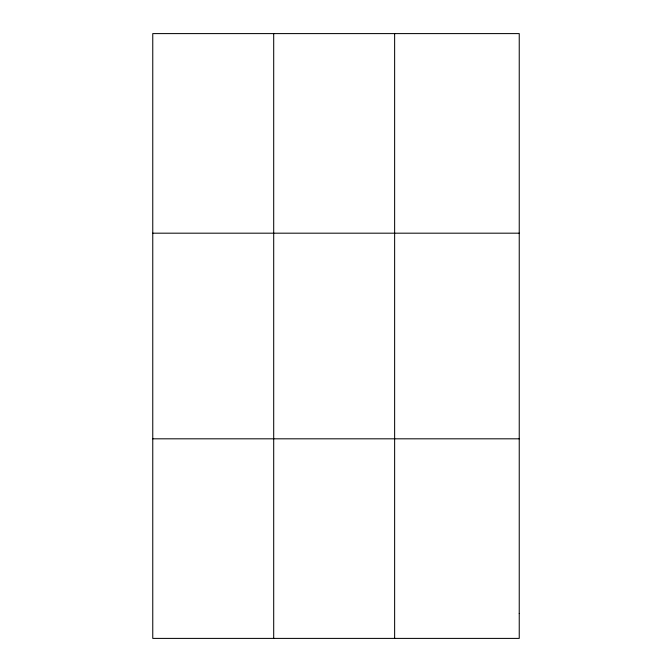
<?xml version="1.0" encoding="UTF-8"?>
<svg xmlns="http://www.w3.org/2000/svg" width="672" height="672" viewBox="0 0 672 672"><rect width="100%" height="100%" fill="white"/><g stroke="black" fill="none" stroke-linecap="round" stroke-linejoin="round"><path stroke-width="1.01" d="M273.697 638.4L273.697 33.6M394.632 638.4L394.632 33.6M152.762 233.184L519.238 233.184M152.762 438.816L519.238 438.816M519.238 613.452L519.238 638.4L152.762 638.4L152.762 33.6L519.238 33.6L519.238 613.452"/></g></svg>
